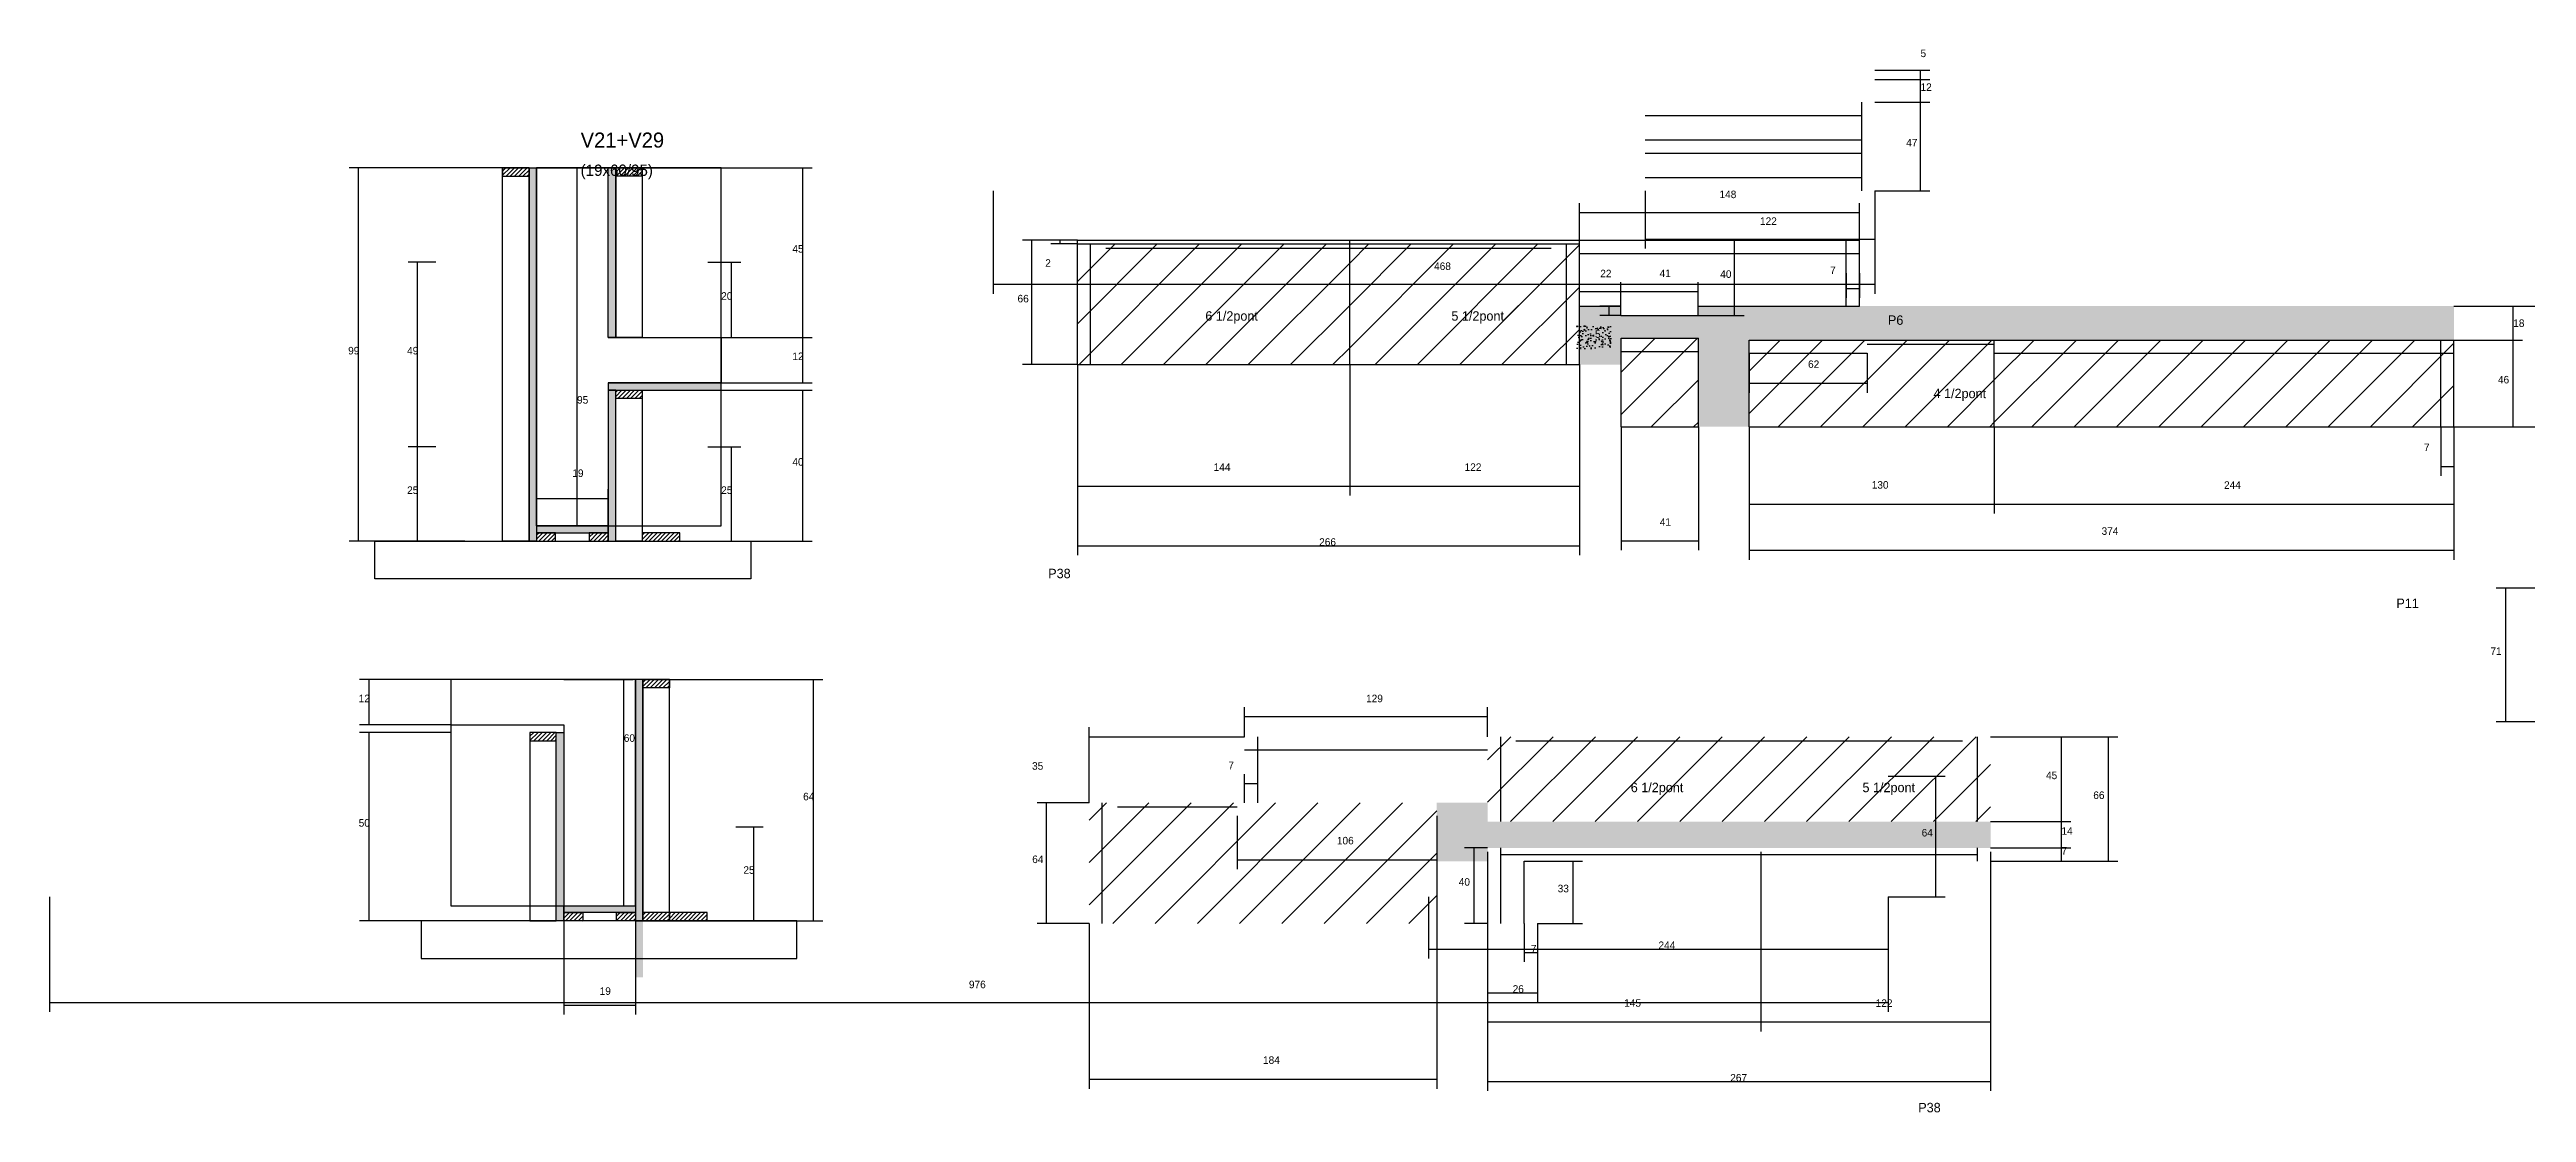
# Model space of a CAD drawing. Header units: metres. Extents: x -2848 to 21926, y -45195 to 1016.
# Drawn here: x 14118 to 15433, y -29107 to -28543 of the extents above; entities that cross this region are included whole.
import ezdxf

# ---------------------------------------------------------------- set-up
doc = ezdxf.new("R2010")
doc.units = ezdxf.units.M
for name, color, linetype in [('CONCRETO', 251, 'Continuous'), ('COTA', 4, 'Continuous'), ('Cota Seção (2x)', 4, 'Continuous'), ('Hachura', 253, 'Continuous'), ('Madeira', 126, 'Continuous'), ('NOMENCLATURA', 7, 'Continuous'), ('Painéis', 200, 'Continuous'), ('SARR_2.2x7', 40, 'Continuous'), ('Texto Seção', 7, 'Continuous')]:
    doc.layers.add(name, color=color, linetype=linetype)

msp = doc.modelspace()

# ---------------------------------------------------------------- hatches: boundary and pattern name
at = {"layer": 'COTA'}
h = msp.add_hatch(dxfattribs=at)
h.set_pattern_fill('AR-CONC', scale=0.03)
h.paths.add_polyline_path([(15020.3, -28697.1), (15394.3, -28697.1), (15394.3, -28679.1), (15078.8, -28679.1), (14993.2, -28679.1), (14993.2, -28684.1), (14952.2, -28684.1), (14952.2, -28679.1), (14930.2, -28679.1), (14930.2, -28710.1), (14952.3, -28710.1), (14952.3, -28696.1), (14993.3, -28696.1), (14993.3, -28743.1), (15020.3, -28743.1)])
h = msp.add_hatch(dxfattribs=at)
h.set_pattern_fill('AR-CONC', scale=0.03)
h.paths.add_polyline_path([(14947.3, -28701.6), (14947.3, -28689.6), (14947.3, -28689.6), (14928.7, -28689.6), (14928.7, -28689.6), (14928.7, -28701.6), (14928.7, -28701.6), (14947.3, -28701.6)])
h = msp.add_hatch(dxfattribs=at)
h.set_pattern_fill('AR-CONC', scale=0.03)
h.paths.add_polyline_path([(14881.4, -28952.5), (14881.4, -28942.5), (14881.4, -28942.5), (14854.4, -28942.5), (14854.4, -28942.5), (14854.4, -28973.5), (14854.4, -28973.5), (14881.4, -28973.5), (14881.4, -28973.5), (14881.4, -28966.5), (14881.4, -28966.5), (15148.4, -28966.5), (15148.4, -28966.5), (15148.4, -28952.5), (15148.4, -28952.5), (14881.4, -28952.5)])
at = {"layer": 'Hachura'}
h = msp.add_hatch(dxfattribs=at)
h.set_pattern_fill('ANSI31', scale=0.5)
h.paths.add_polyline_path([(14358.6, -28605.7), (14358.6, -28610.1), (14358.6, -28610.1), (14372.6, -28610.1), (14372.6, -28610.1), (14372.6, -28605.7), (14372.6, -28605.7), (14358.6, -28605.7)])
h = msp.add_hatch(color=8, dxfattribs=at)
h.dxf.hatch_style = 1
h.paths.add_polyline_path([(14372.6, -28605.7), (14376.6, -28605.7), (14376.6, -28605.7), (14376.6, -28803.7), (14376.6, -28803.7), (14372.6, -28803.7), (14372.6, -28803.7), (14372.6, -28605.7)])
h = msp.add_hatch(color=8, dxfattribs=at)
h.dxf.hatch_style = 1
h.paths.add_polyline_path([(14414.6, -28605.7), (14418.6, -28605.7), (14418.6, -28605.7), (14418.6, -28695.7), (14418.6, -28695.7), (14414.6, -28695.7), (14414.6, -28695.7), (14414.6, -28605.7)])
h = msp.add_hatch(dxfattribs=at)
h.set_pattern_fill('ANSI31', scale=0.5)
h.paths.add_polyline_path([(14432.6, -28605.7), (14432.6, -28610.1), (14432.6, -28610.1), (14418.6, -28610.1), (14418.6, -28610.1), (14418.6, -28605.7), (14418.6, -28605.7), (14432.6, -28605.7)])
h = msp.add_hatch(dxfattribs=at)
h.set_pattern_fill('ANSI31', scale=5)
h.paths.add_polyline_path([(14663.7, -28646.1), (14663.7, -28710.1), (14808.2, -28710.1), (14808.2, -28646.1)])
h = msp.add_hatch(dxfattribs=at)
h.set_pattern_fill('ANSI31', scale=5)
h.paths.add_polyline_path([(14808.2, -28646.1), (14808.2, -28710.1), (14930.2, -28710.1), (14930.2, -28646.1)])
h = msp.add_hatch(dxfattribs=at)
h.set_pattern_fill('ANSI31', scale=5)
h.paths.add_polyline_path([(14695.3, -28694.7), (14762.6, -28694.7), (14762.6, -28694.7), (14768.1, -28678.8), (14768.1, -28678.8), (14700.8, -28678.8), (14700.8, -28678.8), (14695.3, -28694.7)])
h = msp.add_hatch(dxfattribs=at)
h.set_pattern_fill('ANSI31', scale=5)
h.paths.add_polyline_path([(14825.8, -28694.7), (14893.4, -28694.7), (14893.4, -28694.7), (14898.9, -28678.8), (14898.9, -28678.8), (14831.3, -28678.8), (14831.3, -28678.8), (14825.8, -28694.7)])
h = msp.add_hatch(dxfattribs=at)
h.set_pattern_fill('ANSI31', scale=5)
h.paths.add_polyline_path([(14952.3, -28743.1), (14993.3, -28743.1), (14993.3, -28696.1), (14952.3, -28696.1)])
h = msp.add_hatch(dxfattribs=at)
h.set_pattern_fill('ANSI31', scale=5)
h.paths.add_polyline_path([(15020.3, -28697.1), (15020.3, -28743.1), (15150.3, -28743.1), (15150.3, -28697.1)])
h = msp.add_hatch(dxfattribs=at)
h.set_pattern_fill('ANSI31', scale=5)
h.paths.add_polyline_path([(15150.3, -28697.1), (15150.3, -28743.1), (15394.3, -28743.1), (15394.3, -28697.1)])
h = msp.add_hatch(color=8, dxfattribs=at)
h.dxf.hatch_style = 1
h.paths.add_polyline_path([(14474.6, -28723.7), (14474.6, -28719.7), (14474.6, -28719.7), (14414.6, -28719.7), (14414.6, -28719.7), (14414.6, -28723.7), (14414.6, -28723.7), (14474.6, -28723.7)])
h = msp.add_hatch(color=8, dxfattribs=at)
h.dxf.hatch_style = 1
h.paths.add_polyline_path([(14418.6, -28723.7), (14414.6, -28723.7), (14414.6, -28723.7), (14414.6, -28803.7), (14414.6, -28803.7), (14418.6, -28803.7), (14418.6, -28803.7), (14418.6, -28723.7)])
h = msp.add_hatch(dxfattribs=at)
h.set_pattern_fill('ANSI31', scale=0.5)
h.paths.add_polyline_path([(14432.6, -28723.7), (14432.6, -28728.1), (14432.6, -28728.1), (14418.6, -28728.1), (14418.6, -28728.1), (14418.6, -28723.7), (14418.6, -28723.7), (14432.6, -28723.7)])
h = msp.add_hatch(color=8, dxfattribs=at)
h.dxf.hatch_style = 1
h.paths.add_polyline_path([(14414.6, -28799.3), (14414.6, -28795.7), (14414.6, -28795.7), (14376.6, -28795.7), (14376.6, -28795.7), (14376.6, -28799.3), (14376.6, -28799.3), (14414.6, -28799.3)])
h = msp.add_hatch(dxfattribs=at)
h.set_pattern_fill('ANSI31', scale=0.5)
h.paths.add_polyline_path([(14386.6, -28803.7), (14386.6, -28799.3), (14386.6, -28799.3), (14376.6, -28799.3), (14376.6, -28799.3), (14376.6, -28803.7), (14376.6, -28803.7), (14386.6, -28803.7)])
h = msp.add_hatch(dxfattribs=at)
h.set_pattern_fill('ANSI31', scale=0.5)
h.paths.add_polyline_path([(14414.6, -28803.7), (14414.6, -28799.3), (14414.6, -28799.3), (14404.6, -28799.3), (14404.6, -28799.3), (14404.6, -28803.7), (14404.6, -28803.7), (14414.6, -28803.7)])
h = msp.add_hatch(dxfattribs=at)
h.set_pattern_fill('ANSI31', scale=0.5)
h.paths.add_polyline_path([(14452.6, -28803.7), (14452.6, -28799.3), (14452.6, -28799.3), (14432.6, -28799.3), (14432.6, -28799.3), (14432.6, -28803.7), (14432.6, -28803.7), (14452.6, -28803.7)])
h = msp.add_hatch(color=8, dxfattribs=at)
h.dxf.hatch_style = 1
h.paths.add_polyline_path([(14433.1, -28877.2), (14429.1, -28877.2), (14429.1, -28877.2), (14429.1, -29035.2), (14429.1, -29035.2), (14433.1, -29035.2), (14433.1, -29035.2), (14433.1, -28877.2)])
h = msp.add_hatch(dxfattribs=at)
h.set_pattern_fill('ANSI31', scale=0.5)
h.paths.add_polyline_path([(14447.1, -28877.2), (14447.1, -28881.6), (14447.1, -28881.6), (14433.1, -28881.6), (14433.1, -28881.6), (14433.1, -28877.2), (14433.1, -28877.2), (14447.1, -28877.2)])
h = msp.add_hatch(dxfattribs=at)
h.set_pattern_fill('ANSI31', scale=0.5)
h.paths.add_polyline_path([(14373.1, -28905.2), (14373.1, -28909.6), (14373.1, -28909.6), (14387.1, -28909.6), (14387.1, -28909.6), (14387.1, -28905.2), (14387.1, -28905.2), (14373.1, -28905.2)])
h = msp.add_hatch(color=8, dxfattribs=at)
h.dxf.hatch_style = 1
h.paths.add_polyline_path([(14387.1, -28905.2), (14391.1, -28905.2), (14391.1, -28905.2), (14391.1, -29005.2), (14391.1, -29005.2), (14387.1, -29005.2), (14387.1, -29005.2), (14387.1, -28905.2)])
h = msp.add_hatch(dxfattribs=at)
h.set_pattern_fill('ANSI31', scale=5)
h.paths.add_polyline_path([(15026.4, -28952.5), (15026.4, -28907.5), (14881.4, -28907.5), (14881.4, -28942.5), (14881.4, -28952.5)])
h = msp.add_hatch(dxfattribs=at)
h.set_pattern_fill('ANSI31', scale=5)
h.paths.add_polyline_path([(15026.4, -28907.5), (15026.4, -28952.5), (15148.4, -28952.5), (15148.4, -28907.5)])
h = msp.add_hatch(dxfattribs=at)
h.set_pattern_fill('ANSI31', scale=5)
h.paths.add_polyline_path([(14669.9, -29006.5), (14854.4, -29006.5), (14854.4, -28942.5), (14669.9, -28942.5)])
h = msp.add_hatch(color=8, dxfattribs=at)
h.dxf.hatch_style = 1
h.paths.add_polyline_path([(14391.1, -29000.8), (14391.1, -28997.2), (14391.1, -28997.2), (14429.1, -28997.2), (14429.1, -28997.2), (14429.1, -29000.8), (14429.1, -29000.8), (14391.1, -29000.8)])
h = msp.add_hatch(dxfattribs=at)
h.set_pattern_fill('ANSI31', scale=0.5)
h.paths.add_polyline_path([(14391.1, -29005.2), (14391.1, -29000.8), (14391.1, -29000.8), (14401.1, -29000.8), (14401.1, -29000.8), (14401.1, -29005.2), (14401.1, -29005.2), (14391.1, -29005.2)])
h = msp.add_hatch(dxfattribs=at)
h.set_pattern_fill('ANSI31', scale=0.5)
h.paths.add_polyline_path([(14419.1, -29005.2), (14419.1, -29000.8), (14419.1, -29000.8), (14429.1, -29000.8), (14429.1, -29000.8), (14429.1, -29005.2), (14429.1, -29005.2), (14419.1, -29005.2)])
h = msp.add_hatch(dxfattribs=at)
h.set_pattern_fill('ANSI31', scale=0.5)
h.paths.add_polyline_path([(14447.1, -29005.2), (14447.1, -29000.8), (14447.1, -29000.8), (14433.1, -29000.8), (14433.1, -29000.8), (14433.1, -29005.2), (14433.1, -29005.2), (14447.1, -29005.2)])
h = msp.add_hatch(dxfattribs=at)
h.set_pattern_fill('ANSI31', scale=0.5)
h.paths.add_polyline_path([(14467.1, -29005.2), (14467.1, -29000.8), (14467.1, -29000.8), (14447.1, -29000.8), (14447.1, -29000.8), (14447.1, -29005.2), (14447.1, -29005.2), (14467.1, -29005.2)])

# ---------------------------------------------------------------- linework, layer by layer
at = {"layer": 'CONCRETO'}
msp.add_lwpolyline([(14414.6, -28695.7), (14474.6, -28695.7), (14474.6, -28719.7), (14414.6, -28719.7), (14414.6, -28795.7), (14376.6, -28795.7), (14376.6, -28649.7), (14376.6, -28605.7), (14414.6, -28605.7)], dxfattribs=at)
for points in [[(14376.6, -28795.7), (14474.6, -28795.7), (14474.6, -28605.7), (14376.6, -28605.7)], [(14429.1, -28897.2), (14429.1, -28877.2), (14331.1, -28877.2), (14331.1, -28901.2), (14391.1, -28901.2), (14391.1, -28997.2), (14429.1, -28997.2), (14429.1, -28897.2)], [(14331.1, -28997.2), (14429.1, -28997.2), (14429.1, -28877.2), (14331.1, -28877.2)]]:
    msp.add_lwpolyline(points, close=True, dxfattribs=at)
at = {"layer": 'COTA'}
for p, q in [((15087, -28553.9), (15116.2, -28553.9)), ((15111.2, -28558.9), (15111.2, -28553.9)), ((15087, -28558.9), (15116.2, -28558.9)), ((15087, -28558.9), (15116.2, -28558.9)), ((15111.2, -28570.9), (15111.2, -28558.9)), ((15087, -28570.9), (15116.2, -28570.9)), ((15087, -28570.9), (15116.2, -28570.9)), ((15111.2, -28617.9), (15111.2, -28570.9)), ((14358.6, -28605.7), (14277.1, -28605.7)), ((14282.1, -28803.7), (14282.1, -28605.7)), ((14418.6, -28605.7), (14522.9, -28605.7)), ((14517.9, -28695.7), (14517.9, -28605.7)), ((14619, -28617.9), (14619, -28672.5)), ((14965, -28617.9), (14965, -28648.6)), ((15087, -28617.9), (15087, -28672.5)), ((15087, -28617.9), (15116.2, -28617.9)), ((15087, -28617.9), (15087, -28648.6)), ((14930.2, -28644.1), (14930.2, -28624.4)), ((14930.2, -28629.4), (15078.8, -28629.4)), ((15078.8, -28644.1), (15078.8, -28624.4)), ((14663.7, -28644.1), (14634.5, -28644.1)), ((14639.5, -28710.1), (14639.5, -28644.1)), ((14663.7, -28644.1), (14649.6, -28644.1)), ((14663.7, -28646.1), (14649.6, -28646.1)), ((14654.6, -28646.1), (14654.6, -28644.1)), ((14965, -28643.6), (15087, -28643.6)), ((14993.2, -28644.1), (15017.5, -28644.1)), ((15012.5, -28684.1), (15012.5, -28644.1)), ((14323.2, -28655.7), (14308.4, -28655.7)), ((14313.4, -28753.7), (14313.4, -28655.7)), ((14467.6, -28655.7), (14485.1, -28655.7)), ((14480.1, -28695.7), (14480.1, -28655.7)), ((14619, -28667.5), (15087, -28667.5)), ((14930.2, -28679.1), (14930.2, -28666.3)), ((14930.2, -28671.3), (14952.2, -28671.3)), ((14952.2, -28679.1), (14952.2, -28666.3)), ((14952.2, -28679.1), (14952.2, -28666.3)), ((14952.2, -28671.3), (14993.2, -28671.3)), ((14993.2, -28679.1), (14993.2, -28666.3)), ((15071.8, -28661.6), (15071.8, -28674.7)), ((15071.8, -28669.7), (15078.8, -28669.7)), ((15078.8, -28661.6), (15078.8, -28674.7)), ((14952.2, -28679.1), (14941, -28679.1)), ((14952.2, -28684.1), (14941, -28684.1)), ((14946, -28684.1), (14946, -28679.1)), ((14993.2, -28684.1), (15017.5, -28684.1)), ((15394.3, -28679.1), (15430.8, -28679.1)), ((15394.3, -28679.1), (15454, -28679.1)), ((15425.8, -28697.1), (15425.8, -28679.1)), ((14418.6, -28695.7), (14522.9, -28695.7)), ((14460.7, -28695.7), (14485.1, -28695.7)), ((14474.6, -28695.7), (14522.9, -28695.7)), ((14517.9, -28719.7), (14517.9, -28695.7)), ((15394.3, -28697.1), (15430.8, -28697.1)), ((15394.3, -28697.1), (15430.8, -28697.1)), ((15425.8, -28743.1), (15425.8, -28697.1)), ((14663.7, -28710.1), (14634.5, -28710.1)), ((14663.7, -28710.1), (14663.7, -28779.6)), ((14663.7, -28710.1), (14663.7, -28811.2)), ((14808.2, -28710.1), (14808.2, -28779.6)), ((14808.2, -28710.1), (14808.2, -28779.6)), ((14930.2, -28710.1), (14930.2, -28779.6)), ((14930.2, -28710.1), (14930.2, -28811.2)), ((15020.3, -28704.1), (15020.3, -28725)), ((15082.8, -28704.1), (15082.8, -28725)), ((14474.6, -28719.7), (14522.9, -28719.7)), ((14474.6, -28723.7), (14522.9, -28723.7)), ((14517.9, -28803.7), (14517.9, -28723.7)), ((15020.3, -28720), (15082.8, -28720)), ((14952.3, -28743.1), (14952.3, -28808.6)), ((14993.3, -28743.1), (14993.3, -28808.6)), ((15020.3, -28743.1), (15020.3, -28789.1)), ((15020.3, -28743.1), (15020.3, -28813.6)), ((15150.3, -28743.1), (15150.3, -28789.1)), ((15150.3, -28743.1), (15150.3, -28789.1)), ((15387.3, -28743.1), (15387.3, -28769.1)), ((15394.3, -28743.1), (15394.3, -28789.1)), ((15394.3, -28743.1), (15394.3, -28813.6)), ((15394.3, -28743.1), (15430.8, -28743.1)), ((15394.3, -28743.1), (15454, -28743.1)), ((15394.3, -28743.1), (15394.3, -28769.1)), ((14323.2, -28753.7), (14308.4, -28753.7)), ((14323.2, -28753.7), (14308.4, -28753.7)), ((14313.4, -28803.7), (14313.4, -28753.7)), ((14467.6, -28753.7), (14485.1, -28753.7)), ((14480.1, -28803.7), (14480.1, -28753.7)), ((15387.3, -28764.1), (15394.3, -28764.1)), ((14663.7, -28774.6), (14808.2, -28774.6)), ((14808.2, -28774.6), (14930.2, -28774.6)), ((15020.3, -28784.1), (15150.3, -28784.1)), ((15150.3, -28784.1), (15394.3, -28784.1)), ((14338.6, -28803.7), (14277.1, -28803.7)), ((14323.2, -28803.7), (14308.4, -28803.7)), ((14452.6, -28803.7), (14522.9, -28803.7)), ((14460.7, -28803.7), (14485.1, -28803.7)), ((14952.3, -28803.6), (14993.3, -28803.6)), ((14663.7, -28806.2), (14930.2, -28806.2)), ((15020.3, -28808.6), (15394.3, -28808.6)), ((15470.5, -28828.6), (15416.8, -28828.6)), ((15421.8, -28899.6), (15421.8, -28828.6)), ((14331.1, -28877.2), (14282.7, -28877.2)), ((14287.7, -28901.2), (14287.7, -28877.2)), ((14447.1, -28877.2), (14528.6, -28877.2)), ((14523.6, -29005.2), (14523.6, -28877.2)), ((14752.4, -28907.5), (14752.4, -28891.8)), ((14752.4, -28896.8), (14881.4, -28896.8)), ((14881.4, -28907.5), (14881.4, -28891.8)), ((14331.1, -28901.2), (14282.7, -28901.2)), ((14331.1, -28905.2), (14282.7, -28905.2)), ((14287.7, -29005.2), (14287.7, -28905.2)), ((14669.9, -28942.5), (14669.9, -28902.5)), ((14669.9, -28907.5), (14752.4, -28907.5)), ((14752.4, -28907.5), (14752.4, -28902.5)), ((15148.4, -28907.5), (15216, -28907.5)), ((15148.4, -28907.5), (15191, -28907.5)), ((15186, -28952.5), (15186, -28907.5)), ((15211, -28973.5), (15211, -28907.5)), ((15470.5, -28899.6), (15416.8, -28899.6)), ((14752.4, -28942.5), (14752.4, -28927.3)), ((14752.4, -28932.3), (14759.4, -28932.3)), ((14759.4, -28942.5), (14759.4, -28927.3)), ((15094.1, -28928.4), (15124.3, -28928.4)), ((15119.3, -28992.4), (15119.3, -28928.4)), ((14669.9, -28942.5), (14642.3, -28942.5)), ((14647.3, -29006.5), (14647.3, -28942.5)), ((14748.4, -28949.5), (14748.4, -28977.7)), ((14854.4, -28949.5), (14854.4, -28977.7)), ((14482.4, -28955.2), (14496.9, -28955.2)), ((14491.9, -29005.2), (14491.9, -28955.2)), ((15148.4, -28952.5), (15191, -28952.5)), ((15148.4, -28952.5), (15191, -28952.5)), ((15186, -28966.5), (15186, -28952.5)), ((14748.4, -28972.7), (14854.4, -28972.7)), ((14854.4, -28973.5), (14854.4, -29094.2)), ((14881.4, -28966.5), (14869.2, -28966.5)), ((14874.2, -29006.5), (14874.2, -28966.5)), ((14881.4, -28968.5), (14881.4, -29063.8)), ((14881.4, -28968.5), (14881.4, -29095.4)), ((14907.9, -28973.5), (14931.8, -28973.5)), ((14926.8, -29006.5), (14926.8, -28973.5)), ((15026.4, -28968.5), (15026.4, -29063.8)), ((15026.4, -28968.5), (15026.4, -29063.8)), ((15148.4, -28966.5), (15191, -28966.5)), ((15148.4, -28966.5), (15191, -28966.5)), ((15148.4, -28968.5), (15148.4, -29063.8)), ((15148.4, -28968.5), (15148.4, -29095.4)), ((15148.4, -28973.5), (15216, -28973.5)), ((15148.4, -28973.5), (15191, -28973.5)), ((15186, -28973.5), (15186, -28966.5)), ((14118.1, -28992.4), (14118.1, -29053.5)), ((14850.1, -28992.4), (14850.1, -29025.1)), ((15094.1, -28992.4), (15094.1, -29025.1)), ((15094.1, -28992.4), (15124.3, -28992.4)), ((15094.1, -28992.4), (15094.1, -29053.5)), ((14353.1, -29005.2), (14282.7, -29005.2)), ((14391.1, -29005.2), (14391.1, -29054.9)), ((14429.1, -29005.2), (14429.1, -29054.9)), ((14467.1, -29005.2), (14528.6, -29005.2)), ((14467.1, -29005.2), (14496.9, -29005.2)), ((14669.9, -29006.5), (14642.3, -29006.5)), ((14669.9, -29006.5), (14669.9, -29094.2)), ((14881.4, -29006.5), (14869.2, -29006.5)), ((14881.4, -29006.5), (14881.4, -29048.3)), ((14900.9, -29006.5), (14900.9, -29026.9)), ((14907.9, -29006.5), (14907.9, -29026.9)), ((14907.9, -29006.5), (14931.8, -29006.5)), ((14907.9, -29006.5), (14907.9, -29048.3)), ((14850.1, -29020.1), (15094.1, -29020.1)), ((14900.9, -29021.9), (14907.9, -29021.9)), ((14118.1, -29048.5), (15094.1, -29048.5)), ((14391.1, -29049.9), (14429.1, -29049.9)), ((14881.4, -29043.3), (14907.9, -29043.3)), ((14881.4, -29058.8), (15026.4, -29058.8)), ((15026.4, -29058.8), (15148.4, -29058.8)), ((14669.9, -29089.2), (14854.4, -29089.2)), ((14881.4, -29090.4), (15148.4, -29090.4))]:
    msp.add_line(p, q, dxfattribs=at)
at = {"layer": 'Cota Seção (2x)'}
for p, q in [((14414.6, -28605.7), (14393.1, -28605.7)), ((14398.1, -28795.7), (14398.1, -28605.7)), ((14376.6, -28795.7), (14376.6, -28776.2)), ((14414.6, -28795.7), (14414.6, -28776.2)), ((14376.6, -28781.2), (14414.6, -28781.2)), ((14414.6, -28795.7), (14393.1, -28795.7)), ((14391.1, -28877.2), (14427.9, -28877.2)), ((14422.9, -28997.2), (14422.9, -28877.2)), ((14391.1, -28997.2), (14427.9, -28997.2))]:
    msp.add_line(p, q, dxfattribs=at)
at = {"layer": 'Madeira'}
for points in [[(14358.6, -28605.7), (14358.6, -28610.1), (14372.6, -28610.1), (14372.6, -28605.7)], [(14358.6, -28605.7), (14372.6, -28605.7), (14372.6, -28803.7), (14358.6, -28803.7)], [(14432.6, -28605.7), (14432.6, -28610.1), (14418.6, -28610.1), (14418.6, -28605.7)], [(14432.6, -28695.7), (14418.6, -28695.7), (14418.6, -28605.7), (14432.6, -28605.7)], [(14432.6, -28723.7), (14432.6, -28728.1), (14418.6, -28728.1), (14418.6, -28723.7)], [(14432.6, -28803.7), (14418.6, -28803.7), (14418.6, -28723.7), (14432.6, -28723.7)], [(14490.4, -28823.7), (14290.8, -28823.7), (14290.8, -28803.7), (14490.4, -28803.7)], [(14386.6, -28803.7), (14386.6, -28799.3), (14376.6, -28799.3), (14376.6, -28803.7)], [(14414.6, -28803.7), (14414.6, -28799.3), (14404.6, -28799.3), (14404.6, -28803.7)], [(14452.6, -28803.7), (14452.6, -28799.3), (14432.6, -28799.3), (14432.6, -28803.7)], [(14447.1, -28877.2), (14447.1, -28881.6), (14433.1, -28881.6), (14433.1, -28877.2)], [(14447.1, -28877.2), (14433.1, -28877.2), (14433.1, -29005.2), (14447.1, -29005.2)], [(14373.1, -28905.2), (14373.1, -28909.6), (14387.1, -28909.6), (14387.1, -28905.2)], [(14373.1, -29005.2), (14387.1, -29005.2), (14387.1, -28905.2), (14373.1, -28905.2)], [(14391.1, -29005.2), (14391.1, -29000.8), (14401.1, -29000.8), (14401.1, -29005.2)], [(14419.1, -29005.2), (14419.1, -29000.8), (14429.1, -29000.8), (14429.1, -29005.2)], [(14447.1, -29005.2), (14447.1, -29000.8), (14433.1, -29000.8), (14433.1, -29005.2)], [(14467.1, -29005.2), (14467.1, -29000.8), (14447.1, -29000.8), (14447.1, -29005.2)], [(14315.3, -29025.2), (14514.8, -29025.2), (14514.8, -29005.2), (14315.3, -29005.2)]]:
    msp.add_lwpolyline(points, close=True, dxfattribs=at)
at = {"layer": 'Painéis'}
for p, q in [((14663.7, -28644.1), (14930.2, -28644.1)), ((14663.7, -28710.1), (14663.7, -28644.1)), ((14663.7, -28646.1), (14930.2, -28646.1)), ((14808.2, -28710.1), (14808.2, -28644.1)), ((14930.2, -28644.1), (15078.8, -28644.1)), ((14930.2, -28679.1), (14930.2, -28644.1)), ((14930.2, -28710.1), (14930.2, -28646.1)), ((15078.8, -28679.1), (15078.8, -28644.1)), ((14930.2, -28679.1), (14952.2, -28679.1)), ((14952.2, -28684.1), (14952.2, -28679.1)), ((14952.2, -28684.1), (14993.2, -28684.1)), ((14993.2, -28679.1), (15078.8, -28679.1)), ((14993.2, -28684.1), (14993.2, -28679.1)), ((14952.3, -28696.1), (14993.3, -28696.1)), ((14952.3, -28743.1), (14952.3, -28696.1)), ((14993.3, -28743.1), (14993.3, -28696.1)), ((15020.3, -28697.1), (15394.3, -28697.1)), ((15020.3, -28743.1), (15020.3, -28697.1)), ((15150.3, -28743.1), (15150.3, -28697.1)), ((15394.3, -28743.1), (15394.3, -28697.1)), ((14663.7, -28710.1), (14930.2, -28710.1)), ((14414.6, -28719.7), (14474.6, -28719.7)), ((14952.3, -28743.1), (14993.3, -28743.1)), ((15020.3, -28743.1), (15394.3, -28743.1))]:
    msp.add_line(p, q, dxfattribs=at)
for points in [[(14372.6, -28605.7), (14376.6, -28605.7), (14376.6, -28803.7), (14372.6, -28803.7)], [(14414.6, -28605.7), (14418.6, -28605.7), (14418.6, -28695.7), (14414.6, -28695.7)], [(14474.6, -28723.7), (14474.6, -28719.7), (14414.6, -28719.7), (14414.6, -28723.7)], [(14418.6, -28723.7), (14414.6, -28723.7), (14414.6, -28803.7), (14418.6, -28803.7)], [(14414.6, -28799.3), (14414.6, -28795.7), (14376.6, -28795.7), (14376.6, -28799.3)], [(14433.1, -28877.2), (14429.1, -28877.2), (14429.1, -29005.2), (14433.1, -29005.2)], [(14387.1, -28905.2), (14391.1, -28905.2), (14391.1, -29005.2), (14387.1, -29005.2)], [(14391.1, -29000.8), (14391.1, -28997.2), (14429.1, -28997.2), (14429.1, -29000.8)]]:
    msp.add_lwpolyline(points, close=True, dxfattribs=at)
at = {"layer": 'SARR_2.2x7'}
for p, q in [((14965, -28577.9), (15080, -28577.9)), ((15080, -28617.9), (15080, -28570.9)), ((14965, -28590.9), (15080, -28590.9)), ((14965, -28597.9), (15080, -28597.9)), ((14965, -28610.9), (15080, -28610.9)), ((14670.7, -28698.1), (14670.7, -28646.1)), ((14923.2, -28698.1), (14923.2, -28646.1)), ((15071.8, -28679.1), (15071.8, -28644.1)), ((14678.7, -28648.3), (14808.2, -28648.3)), ((14808.2, -28648.3), (14915.2, -28648.3)), ((14930.2, -28651.1), (15078.8, -28651.1)), ((14670.7, -28710.1), (14670.7, -28698.1)), ((14923.2, -28710.1), (14923.2, -28698.1)), ((15082.8, -28699.3), (15150.3, -28699.3)), ((15387.3, -28743.1), (15387.3, -28697.1)), ((14952.3, -28703.1), (14993.3, -28703.1)), ((15020.3, -28704.1), (15082.8, -28704.1)), ((15150.3, -28704.1), (15394.3, -28704.1)), ((14759.4, -28942.5), (14759.4, -28907.5)), ((14888.4, -28952.5), (14888.4, -28907.5)), ((14896.4, -28909.7), (15026.4, -28909.7)), ((15026.4, -28909.7), (15133.4, -28909.7)), ((15141.4, -28952.5), (15141.4, -28907.5)), ((14752.4, -28914.5), (14881.4, -28914.5)), ((14676.9, -29006.5), (14676.9, -28942.5)), ((14684.9, -28944.7), (14748.4, -28944.7)), ((14888.4, -29006.5), (14888.4, -28966.5)), ((14888.4, -28970), (15026.4, -28970)), ((14900.9, -29006.5), (14900.9, -28973.5)), ((14900.9, -28973.5), (14907.9, -28973.5)), ((15026.4, -28970), (15141.4, -28970)), ((15141.4, -28973.5), (15141.4, -28966.5))]:
    msp.add_line(p, q, dxfattribs=at)

# ---------------------------------------------------------------- texts
at = {"layer": 'COTA'}
for s, p in [('5', (15111.2, -28547)), ('12', (15111.2, -28564.9)), ('47', (15103.6, -28594.4)), ('148', (15004.5, -28621.8)), ('122', (15026, -28636)), ('45', (14512.4, -28650.7)), ('2', (14646.6, -28658.2)), ('468', (14853, -28659.9)), ('22', (14941.2, -28663.8)), ('41', (14972.7, -28663.7)), ('40', (15004.9, -28664.1)), ('7', (15063.2, -28662.1)), ('20', (14474.6, -28675.7)), ('66', (14631.9, -28677.1)), ('18', (15425.8, -28690.1)), ('5', (14938.4, -28695.9)), ('99', (14276.6, -28704.7)), ('49', (14307.9, -28704.7)), ('12', (14512.4, -28707.7)), ('62', (15051.5, -28711.9)), ('46', (15417.7, -28720.1)), ('7', (15378.4, -28756)), ('40', (14512.4, -28763.7)), ('144', (14736, -28766.5)), ('122', (14869.2, -28766.5)), ('25', (14307.9, -28778.7)), ('25', (14474.6, -28778.7)), ('130', (15085.3, -28775.9)), ('244', (15272.3, -28776)), ('41', (14972.8, -28795.6)), ('266', (14792, -28806.2)), ('374', (15207.3, -28800.4)), ('71', (15413.7, -28864.1)), ('12', (14282.2, -28889.2)), ('129', (14816.9, -28889.2)), ('35', (14639.6, -28925)), ('7', (14743.8, -28924.7)), ('45', (15177.8, -28930)), ('66', (15202.9, -28940.5)), ('64', (14518.1, -28941.2)), ('50', (14282.2, -28955.2)), ('106', (14801.4, -28964.6)), ('64', (15111.8, -28960.4)), ('14', (15186, -28959.5)), ('25', (14486.4, -28980.2)), ('64', (14639.7, -28974.5)), ('7', (15186, -28970)), ('40', (14866.1, -28986.5)), ('33', (14918.6, -28990)), ('7', (14904.4, -29021.9)), ('244', (14972.1, -29020.1)), ('19', (14410.1, -29044.4)), ('976', (14606.1, -29040.9)), ('26', (14894.7, -29043.3)), ('145', (14953.9, -29050.7)), ('122', (15087.4, -29050.8)), ('184', (14762.2, -29081)), ('267', (15010.2, -29090.4))]:
    msp.add_text(s, height=4, dxfattribs=at).set_placement(p)
at = {"layer": 'Cota Seção (2x)'}
for s, p in [('95', (14398.1, -28730.8)), ('19', (14395.6, -28769.7)), ('60', (14422.9, -28910.2))]:
    msp.add_text(s, height=4, dxfattribs=at).set_placement(p)
at = {"layer": 'NOMENCLATURA'}
for s, p in [('6 1/2pont', (14731.6, -28686.8)), ('5 1/2pont', (14862.2, -28686.8)), ('P6', (15093.9, -28689)), ('4 1/2pont', (15118.1, -28727.9)), ('P38', (14648.2, -28823.4)), ('P11', (15363.8, -28839.2)), ('6 1/2pont', (14957.4, -28936.9)), ('5 1/2pont', (15080.4, -28936.9)), ('P38', (15110, -29106.7))]:
    msp.add_text(s, height=5, dxfattribs=at).set_placement(p)
at = {"layer": 'Texto Seção'}
for s, height, p in [('V21+V29', 8, (14400, -28595)), ('(19x60/95)', 6, (14400, -28610))]:
    msp.add_text(s, height=height, dxfattribs=at).set_placement(p)

doc.saveas('drawing.dxf')
